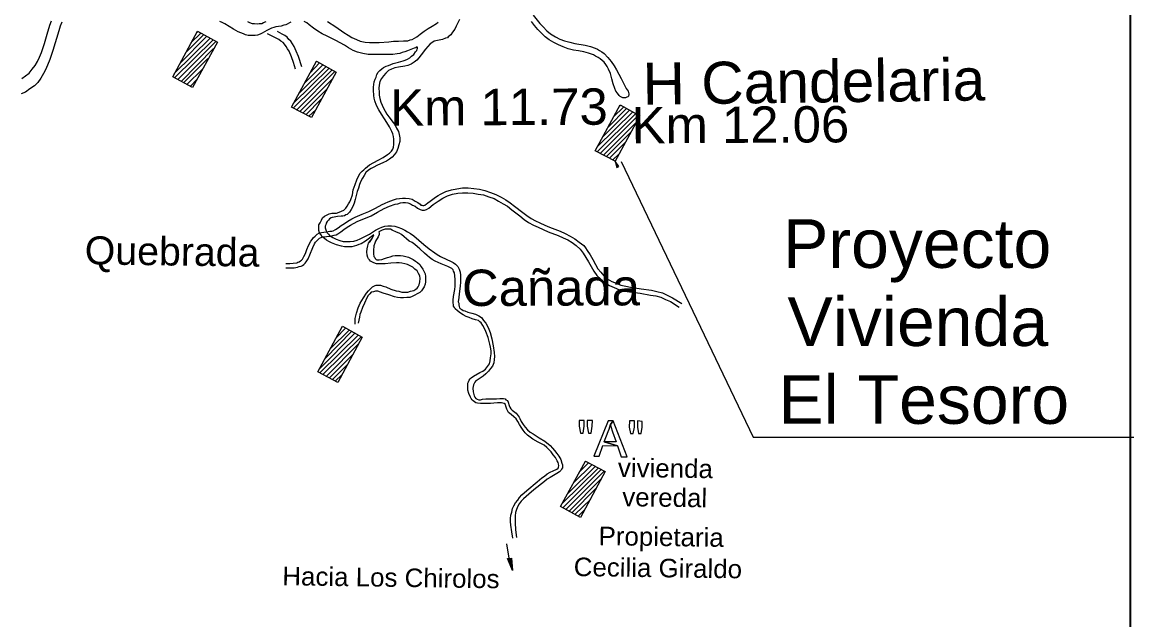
# Model space of a CAD drawing. Header units: metres. Extents: x 227 to 376, y 149 to 264.
# Drawn here: x 237.93 to 243.06, y 256.14 to 258.9 of the extents above; entities that cross this region are included whole.
import ezdxf

# ---------------------------------------------------------------- set-up
doc = ezdxf.new("R2010")
doc.units = ezdxf.units.M
for name, color, linetype, lineweight in [('Cartografia', 251, 'Continuous', 13), ('Esquemas', 7, 'Continuous', 25), ('Quebrada', 4, 'Continuous', 13), ('textos', 7, 'Continuous', 13), ('Via', 21, 'Continuous', 13)]:
    doc.layers.add(name, color=color, linetype=linetype, lineweight=lineweight)
doc.styles.add('Textos Catografia', font='arial.ttf')

msp = doc.modelspace()

# ---------------------------------------------------------------- linework, layer by layer
at = {"layer": 'Cartografia'}
for points in [[(238.6258, 258.6501), (238.7388, 258.862), (238.8315, 258.8115), (238.7166, 258.6017)], [(239.1726, 258.5109), (239.2874, 258.7227), (239.3783, 258.6723), (239.2654, 258.4625)], [(240.5726, 258.3092), (240.6876, 258.521), (240.7783, 258.4706), (240.6654, 258.2608)], [(240.6814, 258.2365), (240.6654, 258.2608), (240.6735, 258.2325)], [(239.2936, 257.2884), (239.4084, 257.5002), (239.4993, 257.4498), (239.3864, 257.24)], [(240.5221, 257.0645), (240.4998, 257.0645), (240.4998, 257.0382), (240.5061, 257.006), (240.518, 257.006), (240.5221, 257.0382)], [(240.5603, 257.0645), (240.5362, 257.0645), (240.5362, 257.0382), (240.5422, 257.006), (240.5544, 257.006), (240.5585, 257.0382)], [(240.6553, 257.0625), (240.6331, 257.0625), (240.5666, 256.899), (240.5908, 256.899), (240.6089, 256.9495), (240.6754, 256.9474), (240.6149, 256.9656), (240.6331, 257.014), (240.6372, 257.0241), (240.6431, 257.0463)], [(240.6553, 257.0625), (240.6431, 257.0463), (240.6453, 257.0362), (240.6532, 257.012), (240.6695, 256.9656), (240.6149, 256.9656), (240.6754, 256.9474), (240.6936, 256.897), (240.7199, 256.897)], [(240.7541, 257.0625), (240.7319, 257.0625), (240.73, 257.0342), (240.7359, 257.0039), (240.7482, 257.0039), (240.7541, 257.0342)], [(240.7905, 257.0604), (240.7682, 257.0625), (240.7682, 257.0342), (240.7723, 257.0039), (240.7845, 257.0039), (240.7905, 257.0342)], [(240.4133, 256.667), (240.5281, 256.8768), (240.619, 256.8284), (240.5061, 256.6166)], [(240.1872, 256.429), (240.1913, 256.3725), (240.169, 256.427)]]:
    msp.add_lwpolyline(points, close=True, dxfattribs=at)
for points in [[(238.6843, 258.7611), (238.769, 258.8458)], [(238.7085, 258.8075), (238.7549, 258.8519)], [(238.7347, 258.8559), (238.7408, 258.8599)], [(239.1908, 258.6864), (239.1826, 258.7167), (239.1726, 258.7429), (239.1623, 258.7692), (239.1544, 258.7792), (239.1482, 258.7914), (239.1403, 258.8014), (239.134, 258.8095), (239.124, 258.8156), (239.114, 258.8236), (239.1018, 258.8297), (239.0898, 258.8357), (239.0615, 258.8499)], [(239.2209, 258.6965), (239.2049, 258.7449), (239.1946, 258.7692), (239.1845, 258.7914), (239.1704, 258.8156), (239.1604, 258.8236), (239.1522, 258.8337), (239.1422, 258.8418), (239.13, 258.8478), (239.108, 258.8599)], [(238.6318, 258.6663), (238.7972, 258.8297)], [(238.6339, 258.6461), (238.8114, 258.8216)], [(238.648, 258.638), (238.8255, 258.8156)], [(238.6581, 258.7127), (238.7831, 258.8378)], [(238.6641, 258.6299), (238.8134, 258.7813)], [(238.6762, 258.6239), (238.7872, 258.7349)], [(238.6903, 258.6158), (238.763, 258.6864)], [(239.1805, 258.5271), (239.346, 258.6905)], [(239.2068, 258.5735), (239.3319, 258.6985)], [(239.2331, 258.6219), (239.3178, 258.7066)], [(239.2573, 258.6683), (239.3015, 258.7147)], [(239.2836, 258.7167), (239.2896, 258.7227)], [(238.7065, 258.6078), (238.7367, 258.638)], [(239.1826, 258.5069), (239.3601, 258.6824)], [(239.1968, 258.4988), (239.3742, 258.6763)], [(239.2109, 258.4908), (239.362, 258.642)], [(239.225, 258.4827), (239.336, 258.5936)], [(239.2391, 258.4746), (239.3096, 258.5472)], [(239.2532, 258.4686), (239.2855, 258.4988)], [(240.5807, 258.3253), (240.746, 258.4887)], [(240.5826, 258.3051), (240.7601, 258.4807)], [(240.6068, 258.3717), (240.7319, 258.4968)], [(240.6331, 258.4181), (240.7177, 258.5049)], [(240.6572, 258.4666), (240.7036, 258.5109)], [(240.6836, 258.515), (240.6895, 258.519)], [(240.5967, 258.2971), (240.7742, 258.4746)], [(240.6108, 258.289), (240.7623, 258.4403)], [(240.6249, 258.283), (240.7359, 258.3939)], [(240.639, 258.2749), (240.7096, 258.3455)], [(240.6532, 258.2668), (240.6854, 258.2971)], [(239.3015, 257.3025), (239.4651, 257.4679)], [(239.3037, 257.2843), (239.4811, 257.4599)], [(239.3278, 257.3509), (239.451, 257.476)], [(239.352, 257.3973), (239.4388, 257.4821)], [(239.3783, 257.4458), (239.4225, 257.4901)], [(239.4046, 257.4942), (239.4084, 257.4982)], [(239.3178, 257.2763), (239.4952, 257.4518)], [(239.3319, 257.2682), (239.483, 257.4195)], [(239.346, 257.2601), (239.457, 257.3711)], [(239.3601, 257.2521), (239.4329, 257.3247)], [(239.3742, 257.246), (239.4065, 257.2763)], [(240.4211, 256.6812), (240.5867, 256.8445)], [(240.4475, 256.7276), (240.5726, 256.8526)], [(240.4738, 256.776), (240.5585, 256.8607)], [(240.498, 256.8244), (240.5422, 256.8688)], [(240.5243, 256.8708), (240.5302, 256.8768)], [(240.4233, 256.661), (240.6008, 256.8385)], [(240.4374, 256.6529), (240.6149, 256.8304)], [(240.4515, 256.6448), (240.6027, 256.7961)], [(240.4657, 256.6388), (240.5767, 256.7498)], [(240.4798, 256.6307), (240.5525, 256.7013)], [(240.4939, 256.6226), (240.5262, 256.6549)], [(240.1772, 256.429), (240.165, 256.4956)]]:
    msp.add_lwpolyline(points, dxfattribs=at)
for points in [[(240.6814, 258.2365), (240.6654, 258.2608), (240.6735, 258.2325)], [(240.1872, 256.429), (240.1913, 256.3725), (240.169, 256.427)]]:
    msp.add_solid(points, dxfattribs=at)
at = {"layer": 'Esquemas'}
msp.add_lwpolyline([(228.2034, 234.7737), (243.0421, 234.7737), (243.0421, 261.3448), (228.2034, 261.3448)], close=True, dxfattribs=at)
at = {"layer": 'Quebrada'}
for points in [[(239.1463, 257.7887), (239.1645, 257.7887), (239.1805, 257.7907), (239.1968, 257.7927), (239.2027, 257.7948), (239.2087, 257.7968), (239.2149, 257.8008), (239.219, 257.8048), (239.2228, 257.8089), (239.2269, 257.8149), (239.2291, 257.821), (239.2369, 257.8351), (239.2432, 257.8532), (239.2513, 257.8714), (239.2613, 257.8916), (239.2673, 257.8997), (239.2733, 257.9077), (239.2814, 257.9158), (239.2914, 257.9238), (239.3015, 257.9299), (239.3118, 257.9319), (239.3219, 257.9339), (239.3338, 257.936), (239.3501, 257.938), (239.3582, 257.938), (239.3642, 257.94), (239.3761, 257.946), (239.3883, 257.9541), (239.4024, 257.9642), (239.4165, 257.9743), (239.4329, 257.9844), (239.451, 257.9945), (239.467, 258.0025), (239.4993, 258.0167), (239.5294, 258.0288), (239.5598, 258.0449), (239.5903, 258.0611), (239.594, 258.0631), (239.5981, 258.0651), (239.6044, 258.0671), (239.6185, 258.0732), (239.6426, 258.0832), (239.6567, 258.0873), (239.6708, 258.0893), (239.6849, 258.0913), (239.699, 258.0913), (239.715, 258.0893), (239.7291, 258.0853), (239.7433, 258.0772), (239.7555, 258.0711), (239.7655, 258.0631), (239.7696, 258.059), (239.7737, 258.059), (239.7777, 258.057), (239.7837, 258.057), (239.7859, 258.059), (239.7897, 258.059), (239.7937, 258.0631), (239.8019, 258.0691), (239.8119, 258.0772), (239.8361, 258.0954), (239.8483, 258.1034), (239.8605, 258.1095), (239.8847, 258.1216), (239.911, 258.1296), (239.9351, 258.1337), (239.9612, 258.1377), (239.9875, 258.1377), (240.0138, 258.1357), (240.0399, 258.1317), (240.0643, 258.1256), (240.0903, 258.1175), (240.1145, 258.1075), (240.1389, 258.0954), (240.1609, 258.0832), (240.1813, 258.0691), (240.2013, 258.053), (240.2396, 258.0247), (240.2578, 258.0106), (240.2782, 257.9965), (240.2982, 257.9864), (240.3183, 257.9763), (240.3406, 257.9662), (240.3628, 257.9561), (240.4111, 257.938), (240.4352, 257.9279), (240.4575, 257.9158), (240.4798, 257.9037), (240.4998, 257.8875), (240.5202, 257.8714), (240.5281, 257.8613), (240.5362, 257.8492), (240.5503, 257.8291), (240.5625, 257.8069), (240.5745, 257.7847), (240.5848, 257.7645), (240.5989, 257.7484), (240.613, 257.7322), (240.629, 257.7181), (240.6491, 257.706), (240.6695, 257.6979), (240.6917, 257.6898), (240.7137, 257.6838), (240.7359, 257.6798), (240.7845, 257.6717), (240.8328, 257.6656), (240.857, 257.6596), (240.8833, 257.6535), (240.9056, 257.6434), (240.9297, 257.6313), (240.972, 257.6051)], [(239.1463, 257.7685), (239.1845, 257.7685), (239.2008, 257.7726), (239.2087, 257.7746), (239.2168, 257.7766), (239.2228, 257.7806), (239.2291, 257.7847), (239.235, 257.7907), (239.241, 257.7968), (239.2491, 257.8109), (239.2573, 257.8291), (239.2714, 257.8633), (239.2795, 257.8795), (239.2836, 257.8875), (239.2896, 257.8936), (239.2955, 257.8997), (239.3015, 257.9057), (239.3096, 257.9097), (239.3178, 257.9118), (239.3338, 257.9138), (239.352, 257.9158), (239.3701, 257.9198), (239.3783, 257.9218), (239.3864, 257.9259), (239.4006, 257.936), (239.4147, 257.946), (239.4288, 257.9561), (239.4448, 257.9662), (239.4752, 257.9824), (239.5398, 258.0086), (239.5699, 258.0267), (239.6003, 258.0429), (239.6244, 258.053), (239.6508, 258.0631), (239.6627, 258.0651), (239.6749, 258.0691), (239.6868, 258.0711), (239.699, 258.0711), (239.7091, 258.0691), (239.7213, 258.0651), (239.7313, 258.059), (239.7433, 258.053), (239.7536, 258.0449), (239.7655, 258.0389), (239.7756, 258.0348), (239.7859, 258.0348), (239.7959, 258.0389), (239.806, 258.0449), (239.826, 258.0611), (239.8483, 258.0772), (239.8706, 258.0913), (239.8928, 258.1014), (239.9148, 258.1095), (239.9392, 258.1135), (239.9612, 258.1155), (239.9856, 258.1155), (240.0098, 258.1135), (240.0339, 258.1095), (240.0581, 258.1054), (240.0822, 258.0974), (240.1067, 258.0893), (240.1267, 258.0772), (240.149, 258.0651), (240.169, 258.053), (240.1891, 258.0368), (240.2255, 258.0086), (240.2459, 257.9924), (240.2659, 257.9783), (240.2882, 257.9662), (240.3105, 257.9561), (240.3569, 257.936), (240.4029, 257.9178), (240.4252, 257.9077), (240.4475, 257.8976), (240.4675, 257.8855), (240.4857, 257.8714), (240.5039, 257.8553), (240.518, 257.8371), (240.5302, 257.8169), (240.5422, 257.7968), (240.5544, 257.7746), (240.5666, 257.7544), (240.5807, 257.7342), (240.5989, 257.7161), (240.6171, 257.702), (240.639, 257.6878), (240.6613, 257.6777), (240.6854, 257.6677), (240.7077, 257.6616), (240.7319, 257.6576), (240.7805, 257.6515), (240.8287, 257.6434), (240.8529, 257.6394), (240.8751, 257.6333), (240.8974, 257.6233), (240.9197, 257.6132), (240.9598, 257.587)]]:
    msp.add_lwpolyline(points, dxfattribs=at)
at = {"layer": 'textos'}
msp.add_lwpolyline([(240.6925, 258.2599), (241.3017, 256.9869), (243.0566, 256.9869)], dxfattribs=at)
at = {"layer": 'Via'}
for points in [[(238.1141, 258.9034), (238.1061, 258.8853), (238.1, 258.8631), (238.0718, 258.7723), (238.0577, 258.73), (238.0395, 258.6856), (238.0294, 258.6654), (238.0173, 258.6452), (238.0032, 258.6251), (237.9871, 258.6089), (237.9669, 258.5948), (237.9467, 258.5807), (237.9265, 258.5726)], [(237.9285, 258.6432), (237.9467, 258.6553), (237.9628, 258.6674), (237.977, 258.6856), (237.9911, 258.7037), (238.0012, 258.7219), (238.0113, 258.7421), (238.0193, 258.7623), (238.0334, 258.8046), (238.0455, 258.847), (238.0577, 258.8893), (238.0657, 258.9095)], [(239.1693, 258.9034), (239.1471, 258.8913), (239.137, 258.8893), (239.1248, 258.8853), (239.1007, 258.8813), (239.0906, 258.8792), (239.0805, 258.8752), (239.0583, 258.8651), (239.0381, 258.853), (239.028, 258.847), (239.0159, 258.8429), (239.0058, 258.8409), (238.9735, 258.8409), (238.9614, 258.8449), (238.9513, 258.849), (238.9271, 258.8591), (238.9049, 258.8712), (238.8848, 258.8833), (238.8646, 258.8954), (238.8525, 258.9014), (238.8424, 258.9055)], [(238.9695, 258.9055), (238.9796, 258.9014), (238.9917, 258.8974), (239.0018, 258.8974), (239.0139, 258.8954), (239.024, 258.8974), (239.0361, 258.8974), (239.0442, 258.9014), (239.0563, 258.9055)], [(239.5324, 257.8867), (239.5443, 257.9048), (239.5525, 257.921), (239.5142, 257.8927), (239.4942, 257.8806), (239.4838, 257.8766), (239.4719, 257.8726), (239.4619, 257.8685), (239.4515, 257.8665), (239.4173, 257.8665), (239.4032, 257.8685), (239.381, 257.8746), (239.3568, 257.8847), (239.3446, 257.8907), (239.3346, 257.8968), (239.3245, 257.9048), (239.3145, 257.9129), (239.3085, 257.923), (239.3023, 257.9311), (239.2985, 257.9412), (239.2985, 257.9674), (239.3045, 257.9775), (239.3104, 257.9896), (239.3164, 257.9997), (239.3245, 258.0077), (239.3368, 258.0138), (239.3468, 258.0178), (239.359, 258.0219), (239.381, 258.0219), (239.3932, 258.0259), (239.4032, 258.0299), (239.4133, 258.036), (239.4233, 258.0441), (239.4296, 258.0542), (239.4355, 258.0642), (239.4415, 258.0743), (239.4456, 258.0844), (239.4537, 258.1066), (239.4578, 258.1288), (239.4659, 258.153), (239.4738, 258.1752), (239.4838, 258.1953), (239.4901, 258.2054), (239.4979, 258.2155), (239.5061, 258.2216), (239.5142, 258.2296), (239.5324, 258.2438), (239.5525, 258.2559), (239.5729, 258.266), (239.5948, 258.2781), (239.6152, 258.2922), (239.6252, 258.2982), (239.6334, 258.3083), (239.6393, 258.3164), (239.6434, 258.3265), (239.6453, 258.3386), (239.6453, 258.3628), (239.6434, 258.3749), (239.6393, 258.387), (239.6352, 258.3991), (239.6252, 258.4193), (239.613, 258.4395), (239.6011, 258.4576), (239.587, 258.4778), (239.5747, 258.498), (239.5647, 258.5181), (239.5565, 258.5403), (239.5547, 258.5524), (239.5525, 258.5645), (239.5506, 258.5887), (239.5506, 258.6029), (239.5525, 258.615), (239.5547, 258.6271), (239.5587, 258.6392), (239.5625, 258.6493), (239.5666, 258.6614), (239.5729, 258.6715), (239.5807, 258.6795), (239.5888, 258.6876), (239.597, 258.6937), (239.6089, 258.6997), (239.6193, 258.7037), (239.6412, 258.7118), (239.6657, 258.7179), (239.6876, 258.7239), (239.6976, 258.728), (239.708, 258.732), (239.718, 258.738), (239.7262, 258.7461), (239.7362, 258.7542), (239.744, 258.7663), (239.7503, 258.7723), (239.7522, 258.7784), (239.7544, 258.7824), (239.7544, 258.7864), (239.7522, 258.7885), (239.7481, 258.7864), (239.744, 258.7844), (239.7381, 258.7824), (239.708, 258.7703), (239.6958, 258.7663), (239.6835, 258.7623), (239.6716, 258.7582), (239.6594, 258.7562), (239.6393, 258.7542), (239.5264, 258.7542), (239.502, 258.7582), (239.4778, 258.7643), (239.4578, 258.7723), (239.4355, 258.7844), (239.4173, 258.7965), (239.3769, 258.8187), (239.3368, 258.8389), (239.3145, 258.849), (239.2944, 258.8611), (239.274, 258.8752), (239.254, 258.8913), (239.2439, 258.8994), (239.2317, 258.9055)], [(239.9478, 258.9155), (239.9319, 258.8853), (239.9259, 258.8712), (239.9156, 258.857), (239.9077, 258.8449), (239.8955, 258.8349), (239.8914, 258.8308), (239.8833, 258.8288), (239.8691, 258.8228), (239.839, 258.8167), (239.8309, 258.8147), (239.8249, 258.8107), (239.8127, 258.8026), (239.8008, 258.7905), (239.7904, 258.7784), (239.7704, 258.7522), (239.7603, 258.738), (239.7503, 258.728), (239.7381, 258.7179), (239.724, 258.7098), (239.7099, 258.7037), (239.6958, 258.6997), (239.6657, 258.6957), (239.6494, 258.6916), (239.6334, 258.6856), (239.6193, 258.6795), (239.607, 258.6674), (239.597, 258.6553), (239.587, 258.6432), (239.5807, 258.6291), (239.5766, 258.6129), (239.5747, 258.5988), (239.5766, 258.5807), (239.5766, 258.5665), (239.5807, 258.5504), (239.5848, 258.5343), (239.5907, 258.5201), (239.597, 258.506), (239.6051, 258.4919), (239.613, 258.4778), (239.6211, 258.4657), (239.6412, 258.4395), (239.6512, 258.4274), (239.6575, 258.4132), (239.6657, 258.3991), (239.6694, 258.385), (239.6716, 258.3689), (239.6716, 258.3527), (239.6675, 258.3366), (239.6635, 258.3204), (239.6575, 258.3043), (239.6475, 258.2922), (239.6371, 258.2801), (239.6252, 258.27), (239.6111, 258.2619), (239.597, 258.2559), (239.5666, 258.2417), (239.5525, 258.2337), (239.5406, 258.2276), (239.5283, 258.2195), (239.5161, 258.2095), (239.5083, 258.1953), (239.5001, 258.1832), (239.492, 258.1691), (239.486, 258.153), (239.4819, 258.1368), (239.476, 258.1207), (239.4659, 258.0844), (239.4619, 258.0683), (239.4556, 258.0521), (239.4477, 258.038), (239.4396, 258.0259), (239.4296, 258.0158), (239.4233, 258.0138), (239.4173, 258.0098), (239.4092, 258.0077), (239.4013, 258.0077), (239.385, 258.0057), (239.369, 258.0037), (239.3609, 258.0017), (239.3549, 257.9997), (239.3487, 257.9956), (239.3427, 257.9896), (239.3368, 257.9835), (239.3327, 257.9755), (239.3305, 257.9674), (239.3286, 257.9613), (239.3286, 257.9533), (239.3305, 257.9452), (239.3327, 257.9391), (239.3368, 257.9311), (239.3427, 257.925), (239.3487, 257.919), (239.3628, 257.9089), (239.3791, 257.9008), (239.3951, 257.8947), (239.4114, 257.8907), (239.4437, 257.8907), (239.4597, 257.8927), (239.476, 257.8968), (239.4901, 257.9028), (239.5042, 257.9109), (239.5324, 257.925), (239.5606, 257.9432), (239.5747, 257.9512), (239.5888, 257.9573), (239.603, 257.9613), (239.6171, 257.9634), (239.6334, 257.9634), (239.6494, 257.9613), (239.6635, 257.9573), (239.6798, 257.9512), (239.6958, 257.9432), (239.708, 257.9351), (239.7221, 257.927), (239.7362, 257.9169), (239.7603, 257.8968), (239.7826, 257.8766), (239.8068, 257.8564), (239.8331, 257.8383), (239.845, 257.8302), (239.8591, 257.8221), (239.8895, 257.808), (239.9055, 257.7999), (239.9177, 257.7939), (239.9297, 257.7858), (239.94, 257.7757), (239.946, 257.7636), (239.95, 257.7495), (239.9519, 257.7354), (239.9519, 257.7031), (239.95, 257.685), (239.946, 257.6487), (239.9438, 257.6325), (239.9419, 257.6123), (239.9438, 257.6063), (239.9438, 257.5982), (239.946, 257.5901), (239.9478, 257.5841), (239.9519, 257.58), (239.9579, 257.576), (239.9641, 257.572), (239.9723, 257.57), (239.9864, 257.5639), (240.0043, 257.5599), (240.0206, 257.5558), (240.0366, 257.5478), (240.0488, 257.5397), (240.0588, 257.5256), (240.0689, 257.5135), (240.077, 257.4993), (240.083, 257.4852), (240.0893, 257.4711), (240.0971, 257.4408), (240.1034, 257.4086), (240.1074, 257.3783), (240.1093, 257.3602), (240.1074, 257.346), (240.1052, 257.3299), (240.0993, 257.3158), (240.0911, 257.3037), (240.0811, 257.2916), (240.0689, 257.2795), (240.057, 257.2694), (240.0287, 257.2512), (240.0225, 257.2472), (240.0184, 257.2411), (240.0146, 257.2351), (240.0124, 257.229), (240.0106, 257.2209), (240.0084, 257.2129), (240.0106, 257.1967), (240.0146, 257.1786), (240.0184, 257.1725), (240.0225, 257.1665), (240.0287, 257.1624), (240.0366, 257.1604), (240.0447, 257.1604), (240.0529, 257.1624), (240.0689, 257.1645), (240.1175, 257.1645), (240.1335, 257.1665), (240.1498, 257.1665), (240.1576, 257.1645), (240.1617, 257.1604), (240.168, 257.1564), (240.172, 257.1483), (240.1758, 257.1342), (240.1799, 257.1261), (240.1839, 257.118), (240.1899, 257.112), (240.1962, 257.108), (240.2081, 257.0979), (240.2181, 257.0858), (240.2222, 257.0797), (240.2263, 257.0737), (240.2325, 257.0596), (240.2404, 257.0454), (240.2504, 257.0333), (240.2608, 257.0212), (240.2727, 257.0112), (240.2868, 257.0031), (240.315, 256.9849), (240.3413, 256.9688), (240.3655, 256.9486), (240.3755, 256.9365), (240.3859, 256.9264), (240.3959, 256.9123), (240.4059, 256.9002), (240.4141, 256.884), (240.42, 256.8679), (240.4219, 256.8598), (240.4219, 256.8457), (240.4178, 256.8397), (240.4141, 256.8336), (240.4078, 256.8275), (240.3959, 256.8195), (240.3655, 256.8013), (240.3514, 256.7932), (240.3395, 256.7832), (240.2909, 256.7448), (240.2667, 256.7247), (240.2426, 256.7025), (240.2325, 256.6924), (240.2222, 256.6803), (240.2162, 256.6682), (240.2103, 256.6541), (240.2062, 256.64), (240.204, 256.6238), (240.204, 256.5915), (240.2062, 256.5593), (240.2103, 256.525)], [(239.3386, 258.9055), (239.3769, 258.8813), (239.4133, 258.855), (239.4336, 258.8429), (239.4515, 258.8328), (239.4719, 258.8228), (239.4901, 258.8147), (239.5123, 258.8107), (239.5324, 258.8086), (239.5766, 258.8086), (239.6211, 258.8127), (239.6434, 258.8147), (239.6657, 258.8147), (239.6898, 258.8167), (239.7099, 258.8167), (239.7199, 258.8208), (239.7299, 258.8228), (239.7403, 258.8288), (239.7503, 258.8349), (239.7663, 258.847), (239.7845, 258.8611), (239.8027, 258.8732), (239.8209, 258.8853), (239.8409, 258.8974), (239.8491, 258.9034)], [(240.2868, 258.9357), (240.3172, 258.8974), (240.3332, 258.8813), (240.3495, 258.8631), (240.3677, 258.849), (240.3896, 258.8349), (240.41, 258.8248), (240.4323, 258.8167), (240.4564, 258.8107), (240.4787, 258.8046), (240.527, 258.7965), (240.5511, 258.7905), (240.5734, 258.7824), (240.5834, 258.7784), (240.5934, 258.7723), (240.6035, 258.7663), (240.6138, 258.7582), (240.632, 258.7401), (240.6461, 258.7219), (240.6602, 258.7017), (240.6721, 258.6836), (240.6822, 258.6634), (240.6925, 258.6432), (240.7044, 258.621), (240.7104, 258.6089), (240.7166, 258.5968), (240.7245, 258.5847), (240.7267, 258.5786), (240.7286, 258.5726), (240.7286, 258.5665), (240.7267, 258.5625), (240.7245, 258.5585), (240.7185, 258.5565), (240.7126, 258.5544), (240.7003, 258.5544), (240.6944, 258.5565), (240.6884, 258.5605), (240.6844, 258.5645), (240.6762, 258.5746), (240.668, 258.5847), (240.664, 258.5968), (240.6561, 258.619), (240.6499, 258.6412), (240.6439, 258.6654), (240.6339, 258.6856), (240.6279, 258.6977), (240.6216, 258.7078), (240.6138, 258.7179), (240.6057, 258.7259), (240.5956, 258.734), (240.5875, 258.7401), (240.5752, 258.7461), (240.5652, 258.7522), (240.5429, 258.7602), (240.521, 258.7663), (240.4965, 258.7703), (240.4724, 258.7743), (240.4483, 258.7804), (240.426, 258.7885), (240.4037, 258.7986), (240.3818, 258.8086), (240.3614, 258.8208), (240.3432, 258.8349), (240.3253, 258.853), (240.309, 258.8692), (240.2931, 258.8873), (240.2789, 258.9055)], [(240.194, 256.5209), (240.188, 256.5512), (240.1839, 256.5815), (240.1821, 256.5976), (240.1821, 256.6117), (240.1839, 256.6279), (240.188, 256.642), (240.1921, 256.6581), (240.1981, 256.6702), (240.2062, 256.6843), (240.2162, 256.6964), (240.2244, 256.7085), (240.2344, 256.7206), (240.2586, 256.7408), (240.305, 256.7812), (240.3272, 256.7993), (240.3395, 256.8074), (240.3514, 256.8175), (240.3655, 256.8255), (240.3796, 256.8316), (240.3959, 256.8397), (240.4019, 256.8437), (240.4037, 256.8497), (240.4059, 256.8558), (240.4037, 256.8639), (240.4019, 256.8699), (240.3978, 256.878), (240.3896, 256.8941), (240.3796, 256.9062), (240.3696, 256.9204), (240.3595, 256.9305), (240.3495, 256.9405), (240.3373, 256.9506), (240.3253, 256.9567), (240.3109, 256.9648), (240.2849, 256.9789), (240.2727, 256.9869), (240.2608, 256.997), (240.2504, 257.0071), (240.2404, 257.0192), (240.2325, 257.0333), (240.2244, 257.0454), (240.2162, 257.0596), (240.2081, 257.0717), (240.1981, 257.0818), (240.1861, 257.0918), (240.1739, 257.1019), (240.1698, 257.108), (240.1658, 257.116), (240.1617, 257.1302), (240.1598, 257.1382), (240.1538, 257.1423), (240.1476, 257.1443), (240.1416, 257.1463), (240.1234, 257.1463), (240.1052, 257.1443), (240.0911, 257.1423), (240.0447, 257.1423), (240.0306, 257.1443), (240.0225, 257.1463), (240.0165, 257.1503), (240.0106, 257.1544), (240.0065, 257.1604), (240.0005, 257.1665), (239.9983, 257.1725), (239.9902, 257.1887), (239.9864, 257.2048), (239.9864, 257.2371), (239.9883, 257.2431), (239.9924, 257.2512), (239.9964, 257.2573), (240.0005, 257.2613), (240.0124, 257.2694), (240.0407, 257.2855), (240.0548, 257.2916), (240.067, 257.3017), (240.077, 257.3138), (240.0852, 257.3259), (240.0893, 257.34), (240.0911, 257.3541), (240.0933, 257.3723), (240.0933, 257.3864), (240.0911, 257.4025), (240.0871, 257.4166), (240.0792, 257.4469), (240.0689, 257.4751), (240.0629, 257.4893), (240.0548, 257.5034), (240.0469, 257.5155), (240.0407, 257.5195), (240.0347, 257.5256), (240.0206, 257.5296), (240.0065, 257.5336), (239.9924, 257.5397), (239.9783, 257.5437), (239.9641, 257.5518), (239.9519, 257.5599), (239.9378, 257.57), (239.9278, 257.58), (239.9237, 257.5861), (239.9196, 257.5922), (239.9196, 257.6002), (239.9177, 257.6063), (239.9177, 257.6204), (239.9196, 257.6365), (239.9259, 257.6688), (239.9278, 257.685), (239.9278, 257.7152), (239.9259, 257.7314), (239.9237, 257.7455), (239.9196, 257.7535), (239.9177, 257.7596), (239.9115, 257.7656), (239.9055, 257.7697), (239.8936, 257.7757), (239.8632, 257.7878), (239.835, 257.7999), (239.8209, 257.808), (239.8086, 257.8161), (239.7986, 257.8262), (239.7867, 257.8362), (239.7644, 257.8564), (239.7544, 257.8665), (239.7422, 257.8766), (239.7299, 257.8867), (239.7158, 257.8927), (239.6798, 257.923), (239.6694, 257.9291), (239.6575, 257.9331), (239.6371, 257.9432), (239.6293, 257.9472), (239.6051, 257.9472), (239.5907, 257.9432), (239.5747, 257.9351), (239.5766, 257.9291), (239.5766, 257.923), (239.5729, 257.9129), (239.5606, 257.8927), (239.5565, 257.8826), (239.5525, 257.8705), (239.5506, 257.8484), (239.5506, 257.8342), (239.5525, 257.8221), (239.5565, 257.8161), (239.5587, 257.812), (239.5625, 257.808), (239.5666, 257.806), (239.5766, 257.806), (239.5888, 257.808), (239.6011, 257.812), (239.6152, 257.8161), (239.6271, 257.8201), (239.6393, 257.8241), (239.6512, 257.8262), (239.6757, 257.8262), (239.6876, 257.8241), (239.6998, 257.8221), (239.7121, 257.8181), (239.7221, 257.8141), (239.734, 257.808), (239.744, 257.7999), (239.7544, 257.7939), (239.7644, 257.7838), (239.7704, 257.7737), (239.7785, 257.7636), (239.7826, 257.7535), (239.7886, 257.7414), (239.7904, 257.7293), (239.7904, 257.7051), (239.7886, 257.693), (239.7845, 257.6809), (239.7785, 257.6729), (239.7726, 257.6628), (239.7644, 257.6547), (239.7522, 257.6487), (239.7422, 257.6426), (239.7299, 257.6365), (239.718, 257.6325), (239.7039, 257.6325), (239.6898, 257.6305), (239.6757, 257.6305), (239.6616, 257.6325), (239.6475, 257.6345), (239.6211, 257.6446), (239.5948, 257.6527), (239.5829, 257.6567), (239.5707, 257.6608), (239.5606, 257.6608), (239.5506, 257.6587), (239.5406, 257.6567), (239.5343, 257.6487), (239.5264, 257.6406), (239.5202, 257.6305), (239.5101, 257.6063), (239.5001, 257.5861), (239.492, 257.5639), (239.4879, 257.5538), (239.486, 257.5417), (239.4838, 257.5276), (239.48, 257.5135)], [(239.4659, 257.5094), (239.4659, 257.5357), (239.4719, 257.5599), (239.48, 257.5841), (239.4901, 257.6063), (239.5042, 257.6305), (239.5183, 257.6527), (239.5283, 257.6628), (239.5365, 257.6729), (239.5465, 257.6809), (239.5587, 257.687), (239.5625, 257.689), (239.5829, 257.689), (239.5948, 257.685), (239.607, 257.6809), (239.6312, 257.6708), (239.6553, 257.6628), (239.6675, 257.6608), (239.6816, 257.6567), (239.7099, 257.6567), (239.7221, 257.6608), (239.7362, 257.6648), (239.7462, 257.6708), (239.7522, 257.6749), (239.7563, 257.6809), (239.7622, 257.691), (239.7644, 257.7051), (239.7663, 257.7193), (239.7644, 257.7314), (239.7582, 257.7435), (239.7522, 257.7556), (239.7422, 257.7636), (239.7321, 257.7717), (239.7199, 257.7778), (239.708, 257.7838), (239.6958, 257.7878), (239.6816, 257.7899), (239.6694, 257.7919), (239.6575, 257.7919), (239.6312, 257.7899), (239.6051, 257.7878), (239.5647, 257.7878), (239.5525, 257.7919), (239.5406, 257.7979), (239.5365, 257.7999), (239.5324, 257.806), (239.5283, 257.81), (239.5243, 257.8161), (239.5224, 257.8282), (239.5202, 257.8423), (239.5224, 257.8564), (239.5243, 257.8705), (239.5283, 257.8826), (239.5365, 257.8947), (239.5443, 257.9048)]]:
    msp.add_lwpolyline(points, dxfattribs=at)

# ---------------------------------------------------------------- texts
at = {"layer": 'textos', "attachment_point": 7, "style": 'Textos Catografia'}
for s, insert, char_height, rotation in [('H Candelaria', (240.7928, 258.5192), 0.193817, 0.7276), ('Km 11.73', (239.6281, 258.4229), 0.16783, 0.2617), ('Km 12.06', (240.7414, 258.3413), 0.16783, 0.2617), ('Quebrada', (238.2181, 257.7499), 0.12969, 359.2017), ('Cañada', (239.959, 257.5901), 0.16783, 0.2617), ('vivienda', (240.6774, 256.803), 0.08544, 359.2007), ('veredal', (240.6976, 256.6679), 0.08544, 359.2007), ('Propietaria', (240.5879, 256.4633), 0.085443, 359.2007), ('Cecilia Giraldo', (240.4737, 256.3453), 0.085443, 359.2007), ('Hacia Los Chirolos', (239.13, 256.3027), 0.085443, 359.2007)]:
    msp.add_mtext(s, dxfattribs=dict(at, insert=insert, char_height=char_height, rotation=rotation))
at = {"layer": 'textos', "char_height": 0.22435, "attachment_point": 7, "style": 'Textos Catografia'}
for s, insert in [('Proyecto', (241.4396, 257.7012)), ('Vivienda', (241.4598, 257.4051)), ('El Tesoro', (241.4174, 257.0458))]:
    msp.add_mtext(s, dxfattribs=dict(at, insert=insert))

doc.saveas('drawing.dxf')
